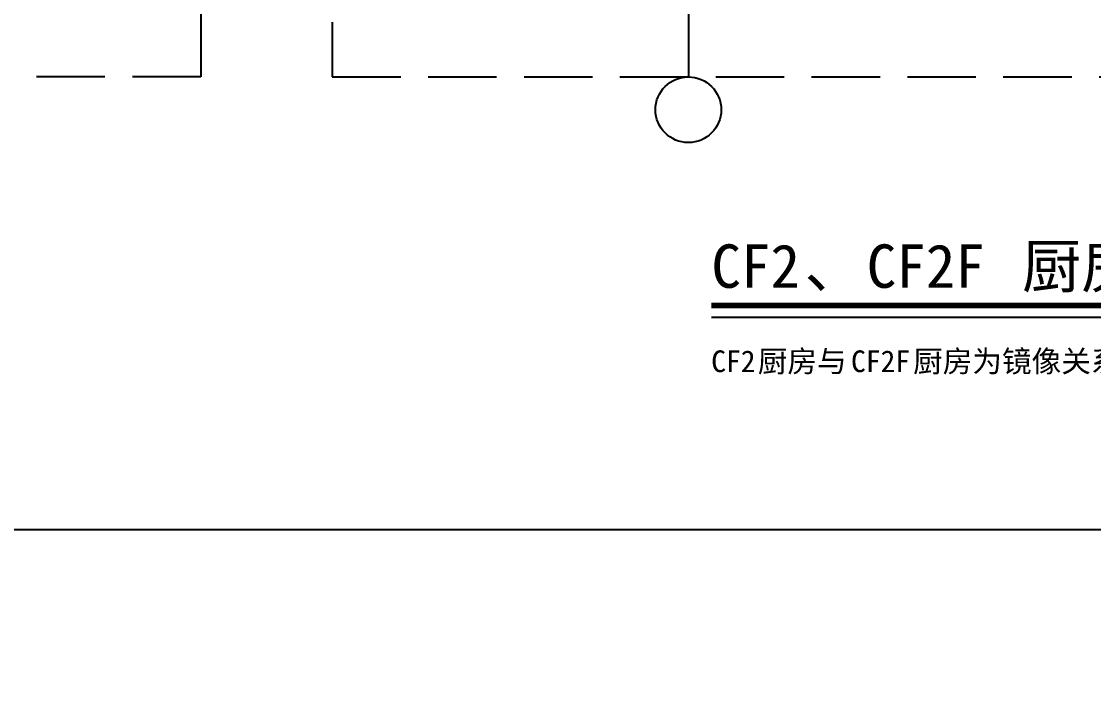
# Model space of a CAD drawing. Header units: millimetres. Extents: x -15 to 66915, y -15 to 18798.
# Drawn here: x 6035 to 9950, y 8263 to 10765 of the extents above; entities that cross this region are included whole.
import ezdxf
from ezdxf.enums import TextEntityAlignment as Align
from ezdxf.xclip import XClip

# ---------------------------------------------------------------- set-up
doc = ezdxf.new("R2010")
doc.units = ezdxf.units.MM
doc.header["$LTSCALE"] = 1000
doc.header["$XCLIPFRAME"] = 2
for name, pattern in [('105-WC$0$__DASH', [0.35, 0.25, -0.1]), ('105-WC$0$DASH', [0.35, 0.25, -0.1]), ('105-家具-标$0$DASH', [0.35, 0.25, -0.1]), ('110-WC$0$__DASH', [0.35, 0.25, -0.1]), ('110-WC$0$DASH', [0.35, 0.25, -0.1]), ('110-墙体$0$给排水_排水-污水', [0]), ('DASH', [0.35, 0.25, -0.1])]:
    doc.linetypes.add(name, pattern=pattern)
doc.layers.get('Defpoints').update_dxf_attribs({"color": 4, "linetype": 'DASH'})
for name, color, linetype in [('1#2#楼$0$A-ANNO-AXIS', 3, 'Continuous'), ('105-WC$0$A-FLOR-SPCL', 225, 'Continuous'), ('105-WC$0$BS-STAIR', 225, 'Continuous'), ('105-WC$0$FF-FIXT', 225, 'Continuous'), ('105-WC$0$FF-洁具及配件', 31, 'Continuous'), ('105-WC$0$洁具', 225, 'Continuous'), ('105-墙体$0$A-DOOR', 51, 'Continuous'), ('105-墙体$0$A-WALL-BLOK', 131, 'Continuous'), ('105-墙体$0$P-FIRE-FH', 1, 'Continuous'), ('105-家具-标$0$FF-FURN', 47, '105-家具-标$0$DASH'), ('105-家具-标$0$JJ-02-活动家具', 47, '105-家具-标$0$DASH'), ('110-WC$0$A-FLOR-SPCL', 225, 'Continuous'), ('110-WC$0$BS-STAIR', 225, 'Continuous'), ('110-WC$0$FF-FIXT', 225, 'Continuous'), ('110-WC$0$FF-洁具及配件', 31, 'Continuous'), ('110-WC$0$洁具', 225, 'Continuous'), ('110-XJ-JF-1#$0$00-看线', 251, 'Continuous'), ('110-XJ-JF-1#$0$1#2#住宅楼 平面图$0$A-00-HX-113-wall-01Y$0$HRAL', 31, 'Continuous'), ('110-XJ-JF-1#$0$1#2#住宅楼 平面图$0$bolibeiban剖', 4, 'Continuous'), ('110-墙体$0$A-COLU-CONC-HATC', 204, 'Continuous'), ('110-墙体$0$A-DOOR', 51, 'Continuous'), ('110-墙体$0$A-FLOR-UNDR', 177, 'Continuous'), ('110-墙体$0$A-FURN-MOVE', 47, 'Continuous'), ('110-墙体$0$A-WALL-BLOK', 131, 'Continuous'), ('110-墙体$0$A-WALL-CONC', 9, 'Continuous'), ('110-墙体$0$A-WALL-STUD', 133, 'Continuous'), ('110-墙体$0$P_drainage-sanitary', 93, '110-墙体$0$给排水_排水-污水'), ('A-ANNO-TEXT', 3, 'Continuous'), ('AXIS_TEXT', 7, 'Continuous'), ('DIM_SYMB', 3, 'Continuous')]:
    doc.layers.add(name, color=color, linetype=linetype)
for name, color, linetype, lineweight in [('105-WC$0$JJ-01-固定家具', 225, 'Continuous', 0), ('110-WC$0$JJ-01-固定家具', 225, 'Continuous', 0), ('110-XJ-JF-1#$0$1#2#住宅楼 平面图$0$A-00-15-1#-PM-2F$0$00-装饰-看', 46, 'Continuous', 5)]:
    doc.layers.add(name, color=color, linetype=linetype, lineweight=lineweight)
doc.styles.add('105-WC$0$_TCH_SPACE', font='')
doc.styles.add('105-墙体$0$地上图例$0$平面图框$0$Style-ENGINEERING_1', font='simhei.ttf')
doc.styles.add('110-WC$0$_TCH_SPACE', font='')
doc.styles.add('COMPLEX', font='COMPLEX')
doc.styles.get("Standard").update_dxf_attribs({"font": ''})
doc.styles.get('105-WC$0$_TCH_SPACE').set_extended_font_data('SimSun')
doc.styles.get('110-WC$0$_TCH_SPACE').set_extended_font_data('SimSun')
doc.styles.get('Standard').set_extended_font_data('SimSun')

# ---------------------------------------------------------------- blocks, each defined once
blk = doc.blocks.new('110-墙体$0$AUDIT_I_230620153711-0')
at = {"layer": '110-墙体$0$A-FLOR-UNDR'}
blk.add_lwpolyline([(0, 400), (400, 400), (400, 0), (0, 0)], close=True, dxfattribs=at)
blk.add_lwpolyline([(0, 0), (103.1, 298.2), (400, 400)], dxfattribs=at)
at = {"layer": '110-墙体$0$A-FURN-MOVE'}
blk.add_lwpolyline([(175, 350, 0, 30, 0), (175, 370.8, 30, 30, 0)], format="xyseb", dxfattribs=at)
for points in [[(0, 350), (350, 350), (350, 0), (0, 0)], [(10, 340), (340, 340), (340, 10), (10, 10)]]:
    blk.add_lwpolyline(points, close=True, dxfattribs=at)
blk.add_lwpolyline([(0, 0), (127.1, 246.7), (340, 340)], dxfattribs=at)
blk = doc.blocks.new('110-墙体$0$$DorLib2D$00000009')
for p, q in [((0.4129, 0.9053), (0.4129, 0.0807)), ((0.4541, 0.9053), (0.4129, 0.9053)), ((0.4541, 0.0807), (0.4541, 0.9053)), ((0.4129, 0.7822), (0.378, 0.7822)), ((0.489, 0.7822), (0.4541, 0.7822)), ((0.4129, 0.6235), (0.378, 0.6235)), ((0.489, 0.6235), (0.4541, 0.6235)), ((-0.4941, 0.0807), (-0.4529, 0.0807)), ((-0.4941, -0.0018), (-0.4941, 0.0807)), ((-0.4529, 0.0807), (-0.4529, 0.0395)), ((0.4129, 0.0807), (0.4541, 0.0807)), ((0.4953, 0.0807), (0.4541, 0.0807)), ((0.4541, 0.0807), (0.4541, 0.0395)), ((0.4953, -0.0018), (0.4953, 0.0807)), ((-0.4529, 0.0395), (-0.4117, 0.0395)), ((-0.4117, 0.0395), (-0.4117, -0.0018)), ((0.4541, 0.0395), (0.4129, 0.0395)), ((0.4129, 0.0395), (0.4129, -0.0018)), ((-0.4941, -0.0018), (-0.4941, -0.0018)), ((-0.4117, -0.0018), (-0.4941, -0.0018)), ((0.4129, -0.0018), (0.4953, -0.0018)), ((0.4953, -0.0018), (0.4953, -0.0018))]:
    blk.add_line(p, q)
at = {"lineweight": 13}
for p, q in [((0.378, 0.7822), (0.378, 0.6235)), ((0.489, 0.7822), (0.489, 0.6235))]:
    blk.add_line(p, q, dxfattribs=at)
blk.add_arc((0.3716, 0.0817), 0.8246, 87.134, 180.0717, dxfattribs=at)
blk = doc.blocks.new('110-墙体')
at = {"layer": '110-墙体$0$A-COLU-CONC-HATC'}
for points in [[(-100, 6600), (-100, 6100), (100, 6100), (100, 6600)], [(100, 6100), (-100, 6100), (-100, 5600), (100, 5600)], [(100, 4900), (-100, 4900), (-100, 4200), (100, 4200)]]:
    blk.add_hatch(color=256, dxfattribs=at).paths.add_polyline_path(points)
at = {"layer": '110-墙体$0$A-DOOR'}
for p, q in [((2100, 6700), (2100, 7600)), ((1750, 4400), (2650, 4400))]:
    blk.add_line(p, q, dxfattribs=at)
at = {"layer": '110-墙体$0$A-WALL-BLOK'}
for p, q in [((2200, 6700), (2100, 6700)), ((2100, 6700), (2100, 6100)), ((2200, 6100), (2200, 6700)), ((100, 6100), (700, 6100)), ((700, 6100), (990, 6100)), ((990, 6100), (2100, 6100)), ((2200, 6100), (2850, 6100)), ((100, 6000), (700, 6000)), ((700, 6000), (990, 6000)), ((990, 6000), (2100, 6000)), ((2100, 6000), (2750, 6000)), ((2750, 4400), (2750, 6000)), ((1750, 4400), (100, 4400)), ((100, 4400), (100, 4300)), ((1750, 4300), (1750, 4400)), ((2750, 4400), (2650, 4400)), ((2650, 4400), (2650, 4300)), ((100, 4300), (1750, 4300)), ((2650, 4300), (2850, 4300))]:
    blk.add_line(p, q, dxfattribs=at)
at = {"layer": '110-墙体$0$A-WALL-CONC'}
for p, q in [((-100, 6600), (-100, 6100)), ((100, 6600), (-100, 6600)), ((100, 6600), (100, 6100)), ((-100, 6100), (-100, 5600)), ((100, 6100), (100, 5600)), ((100, 5600), (-100, 5600)), ((-100, 4900), (100, 4900)), ((-100, 4900), (-100, 4200)), ((100, 4900), (100, 4200))]:
    blk.add_line(p, q, dxfattribs=at)
at = {"layer": '110-墙体$0$A-WALL-STUD'}
for p, q in [((750, 6500), (100, 6500)), ((100, 6450), (100, 6500)), ((750, 6100), (750, 6500)), ((990, 6100), (990, 6500)), ((990, 6500), (1040, 6500)), ((1040, 6100), (1040, 6500)), ((700, 6450), (100, 6450)), ((700, 6100), (700, 6450))]:
    blk.add_line(p, q, dxfattribs=at)
at = {"layer": '110-墙体$0$P_drainage-sanitary'}
blk.add_circle((575, 6250), 55, dxfattribs=at)
at = {"layer": '110-墙体$0$A-DOOR', "xscale": 900, "yscale": 900, "zscale": 100}
blk.add_blockref('110-墙体$0$$DorLib2D$00000009', (2200, 4350), dxfattribs=at)
at = {"layer": '110-墙体$0$A-FURN-MOVE'}
blk.add_blockref('110-墙体$0$AUDIT_I_230620153711-0', (100, 6100), dxfattribs=at)
blk = doc.blocks.new('*U141')
for p, q in [((-595, 570), (-595, 0)), ((595, 570), (-595, 570)), ((595, 0), (595, 570)), ((-16, 244), (16, 244)), ((-16, 50), (-16, 244)), ((16, 244), (16, 50)), ((16, 50), (-16, 50))]:
    blk.add_line(p, q)
at = {"color": 250}
for p, q in [((-575, 550), (-575, 0)), ((575, 550), (-575, 550)), ((575, 0), (575, 550))]:
    blk.add_line(p, q, dxfattribs=at)
at = {"color": 0, "linetype": 'ByBlock'}
for p, q in [((-595, 170), (595, 170)), ((595, 0), (-595, 0))]:
    blk.add_line(p, q, dxfattribs=at)
at = {"color": 8}
for p, q in [((-585, 10), (585, 160)), ((-585, 160), (585, 10))]:
    blk.add_line(p, q, dxfattribs=at)
for points in [[(16, 107.6), (250, 107.6), (250, 497.6), (-250, 497.6), (-250, 107.6), (-16, 107.6)], [(16, 127.6), (230, 127.6), (230, 477.6), (-230, 477.6), (-230, 127.6), (-16, 127.6)]]:
    blk.add_lwpolyline(points)
blk.add_lwpolyline([(-585, 160), (585, 160), (585, 10), (-585, 10)], close=True, dxfattribs=at)
at = {"extrusion": (0, 0, -1)}
for centre, major_axis, start_param, end_param in [((0, 296.2), (-23.8, 0), 1.570796326795389, 7.853981633974973), ((67.1, 54.3), (-19, 0), 1.570796326798259, 7.853981633977845)]:
    blk.add_ellipse(centre, major_axis=major_axis, ratio=0.89986, start_param=start_param, end_param=end_param, dxfattribs=at)
blk.add_ellipse((-67.1, 53.6), major_axis=(19, 0), ratio=0.89986, dxfattribs=at)
blk = doc.blocks.new('110-WC$0$fffterthfhfghfghrtth')
at = {"color": 0, "ltscale": 300}
blk.add_line((-182.2, 0), (56.6, 0), dxfattribs=at)
at = {"color": 0, "linetype": '110-WC$0$DASH', "ltscale": 300}
for points in [[(-300, 150), (-600, 150), (-600, -150), (-300, -150)], [(-305, 145), (-595, 145), (-595, -145), (-305, -145)], [(-30, 60), (-30, -60), (0, -60), (0, 60)], [(-30, 23), (-30, -23), (-150, -23), (-150, 23)], [(-150, -20), (-150, 20), (-30, 20), (-30, -20)]]:
    blk.add_lwpolyline(points, close=True, dxfattribs=at)
for points in [[(-450, 80), (-450, -80)], [(-370, 0), (-530, 0)]]:
    blk.add_lwpolyline(points, dxfattribs=at)
blk.add_circle((-450, 0), 20, dxfattribs=at)
blk = doc.blocks.new('110-WC$0$A$C446C3F73')
at = {"layer": '110-WC$0$A-FLOR-SPCL'}
blk.add_lwpolyline([(-50, -50), (50, -50), (50, 50), (-50, 50)], close=True, dxfattribs=at)
for centre, radius in [((-39.1, 39.1), 4), ((0, 0), 40), ((39.1, 39.1), 4), ((-39.1, -39.1), 4), ((39.1, -39.1), 4)]:
    blk.add_circle(centre, radius, dxfattribs=at)
blk = doc.blocks.new('110-WC$0$dfghrtjrtuj6')
at = {"layer": '110-WC$0$A-FLOR-SPCL'}
for points in [[(-217, 0, 0.071142), (-213, -58.1, 0.019152), (-192.8, -212.4, 0.090609), (-149, -404.1, 0.163158), (-38.2, -508, 0.273043), (72.6, -489.5, 0.094885), (149, -404.1, 0.090609), (192.8, -212.4, 0.019152), (213, -58.1, 0.071142), (217, 0)], [(-165, -12.4, 0.180688), (-197.1, -185.5, -4.705295)], [(-106.5, -6.4, 0.237416), (-193.6, -207.9, -3.87225)], [(-61.3, -50.9), (-61.5, -31.5, 1.018669), (-84.1, -31.5), (-85.1, -51.1)], [(61.3, -50.9), (61.5, -31.5, -1.018669), (84.1, -31.5), (85.1, -51.1)], [(106.5, -6.4, -0.237416), (193.6, -207.9, 3.87225)], [(165, -12.4, -0.180688), (197.1, -185.5, 4.705295)], [(-119.9, -51.4, 0.129606), (-179.5, -259.3, 0.211204), (-80.1, -482.5, 2.252949)], [(105.7, -51.3, -0.095348), (165.9, -224.7, -0.180567), (119.8, -417.3, -0.059956), (65.2, -480.7, -0.149733), (0, -503.9, -0.149733), (-65.2, -480.7, -0.059956), (-119.9, -417.3, -0.180567), (-165.9, -224.7, -0.095348), (-105.7, -51.3, 0.095348)], [(119.9, -51.4, -0.129606), (179.5, -259.3, -0.211204), (80.1, -482.5, -2.252949)]]:
    blk.add_lwpolyline(points, format="xyb", dxfattribs=at)
blk.add_lwpolyline([(-119.9, -51.4), (119.9, -51.4)], dxfattribs=at)
blk = doc.blocks.new('110-WC$0$A$C569A68CE')
at = {"layer": '110-WC$0$A-FLOR-SPCL'}
for p, q in [((-17.2, -195.2), (-16.1, -195.2)), ((14, -195.2), (15.1, -195.2))]:
    blk.add_line(p, q, dxfattribs=at)
for points in [[(20.6, 14.3), (16.6, 19.5), (11.4, 23.5), (5.4, 25.9), (-1, 26.8), (-7.5, 25.9), (-13.5, 23.5), (-18.7, 19.5), (-22.7, 14.3), (-25.1, 8.3), (-26, 1.8), (-25.1, -4.6), (-22.7, -10.6), (-18.7, -15.8), (-13.5, -19.8), (-7.6, -22.2), (-6.7, -22.7), (-6, -23.2), (-5.4, -24), (-5, -24.8), (-5, -25.7), (-5, -76.2), (-4.9, -77.3), (-4.6, -78.2), (-3.9, -79), (-3, -79.7), (-2.1, -80), (-1, -80.2), (0, -80), (0.9, -79.7), (1.8, -79), (2.5, -78.2), (2.9, -77.3), (3, -76.2), (3, -25.7), (3, -24.8), (3.3, -24), (3.9, -23.2), (4.6, -22.7), (5.5, -22.2), (11.4, -19.8), (16.6, -15.8), (20.6, -10.6), (23.1, -4.6), (24, 1.8), (23.1, 8.3)], [(20.2, 14), (16.3, 19.1), (11.2, 23), (5.3, 25.4), (-1, 26.3), (-7.3, 25.4), (-13.2, 23), (-18.3, 19.1), (-22.2, 14), (-24.6, 8.1), (-25.5, 1.8), (-24.6, -4.5), (-22.2, -10.4), (-18.3, -15.5), (-13.2, -19.4), (-7.3, -21.8), (-6.4, -22.3), (-5.6, -22.9), (-4.9, -23.8), (-4.5, -24.7), (-4.5, -25.7), (-4.5, -76.2), (-4.4, -77.2), (-4.1, -78), (-3.5, -78.7), (-2.7, -79.3), (-1.9, -79.6), (-1, -79.7), (-0.1, -79.6), (0.7, -79.3), (1.5, -78.7), (2.1, -78), (2.4, -77.2), (2.5, -76.2), (2.5, -25.7), (2.5, -24.7), (2.9, -23.8), (3.6, -22.9), (4.4, -22.3), (5.3, -21.8), (11.2, -19.4), (16.3, -15.5), (20.2, -10.4), (22.6, -4.5), (23.5, 1.8), (22.6, 8.1)], [(16, -16.3), (15, -17.1), (15, -190.2), (14.4, -194.3), (12.8, -198.2), (10.3, -201.5), (7, -204), (3.1, -205.6), (-1, -206.2), (-5.2, -205.6), (-9, -204), (-12.3, -201.5), (-14.9, -198.2), (-16.5, -194.3), (-17, -190.2), (-17, -17.1), (-18, -16.3), (-18, -190.2), (-17.5, -194.6), (-15.8, -198.7), (-13.1, -202.2), (-9.5, -204.9), (-5.4, -206.6), (-1, -207.2), (3.4, -206.6), (7.5, -204.9), (11, -202.2), (13.7, -198.7), (15.4, -194.6), (16, -190.2)], [(15, -17.1), (11.4, -19.8), (5.5, -22.2), (4.6, -22.7), (3.9, -23.2), (3.3, -24), (3, -24.8), (3, -25.7), (3, -76.2), (2.8, -77.9), (1.8, -79), (0.5, -80), (-1.6, -80.2), (-3, -79.7), (-3.9, -79), (-4.9, -77.9), (-5, -76.2), (-5, -25.7), (-5, -24.8), (-5.4, -24), (-6, -23.2), (-6.7, -22.7), (-7.6, -22.2), (-13.5, -19.8), (-17, -17.1), (-17, -190.2), (-16.5, -194.3), (-14.9, -198.2), (-12.3, -201.5), (-9, -204), (-5.2, -205.6), (-1, -206.2), (3.1, -205.6), (7, -204), (10.3, -201.5), (12.8, -198.2), (14.4, -194.3), (15, -190.2)]]:
    blk.add_lwpolyline(points, close=True, dxfattribs=at)
blk.add_lwpolyline([(-13.5, -71.5), (-13.5, -71.3), (-13.5, -71.2), (-13.4, -71), (-13.4, -70.8), (-13.3, -70.6), (-13.2, -70.5), (-13.1, -70.3), (-12.9, -70.1), (-12.8, -70), (-12.6, -69.8), (-12.2, -69.5), (-11.7, -69.2), (-11.1, -68.9), (-10.5, -68.6), (-9.9, -68.3), (-9.2, -68.1), (-7.6, -67.7), (-5.8, -67.4), (-4, -67.2), (-2, -67), (-0.1, -67), (1.9, -67.2), (3.7, -67.4), (5.5, -67.7), (7.1, -68.1), (7.8, -68.3), (8.5, -68.6), (9.1, -68.9), (9.6, -69.2), (10.1, -69.5), (10.5, -69.8), (10.7, -70), (10.9, -70.1), (11, -70.3), (11.1, -70.5), (11.2, -70.6), (11.3, -70.8), (11.4, -71), (11.4, -71.2), (11.5, -71.3), (11.5, -71.5), (11.5, -71.7), (11.4, -71.9), (11.4, -72.1), (11.3, -72.2), (11.2, -72.4), (11.1, -72.6), (11, -72.7), (10.9, -72.9), (10.7, -73.1), (10.5, -73.2), (10.1, -73.6), (9.6, -73.9), (9.1, -74.2), (8.5, -74.4), (7.8, -74.7), (7.1, -74.9), (5.5, -75.4), (3.7, -75.7), (1.9, -75.9), (-0.1, -76), (-2, -76), (-4, -75.9), (-5.8, -75.7), (-7.6, -75.4), (-9.2, -74.9), (-9.9, -74.7), (-10.5, -74.4), (-11.1, -74.2), (-11.7, -73.9), (-12.2, -73.6), (-12.6, -73.2), (-12.8, -73.1), (-12.9, -72.9), (-13.1, -72.7), (-13.2, -72.6), (-13.3, -72.4), (-13.4, -72.2), (-13.4, -72.1), (-13.5, -71.9), (-13.5, -71.7), (-13.5, -71.5)], dxfattribs=at)
blk = doc.blocks.new('110-WC$0$A$C05716B03')
at = {"layer": '110-WC$0$A-FLOR-SPCL'}
for points in [[(-100, 400), (500, 400), (500, 0), (-100, 0)], [(475, 25), (-75, 25), (-75, 375), (475, 375)]]:
    blk.add_lwpolyline(points, close=True, dxfattribs=at)
for radius in [36, 23]:
    blk.add_circle((200, 192.2), radius, dxfattribs=at)
blk = doc.blocks.new('110-WC$0$A$C4A066A6E')
at = {"layer": '110-WC$0$FF-FIXT', "color": 8}
blk.add_blockref('110-WC$0$A$C569A68CE', (0, 456.5), dxfattribs=at)
at = {"layer": '110-WC$0$FF-洁具及配件', "color": 8, "ltscale": 0.01, "xscale": -1}
blk.add_blockref('110-WC$0$A$C05716B03', (200, 0), dxfattribs=at)
blk = doc.blocks.new('110-WC')
at = {"layer": '110-WC$0$A-FLOR-SPCL'}
for p, q in [((970, -1370), (1970, -1370)), ((1770, -1930), (970, -1930))]:
    blk.add_line(p, q, dxfattribs=at)
for points in [[(1970, -100), (1970, -30), (30, -30), (30, -1170), (970, -1170), (970, -1570), (1970, -1570), (1970, -1000), (2000, -1000)], [(2130, -1000), (2100, -1000)], [(2550, -3300), (2550, -3270), (2620, -3270), (2620, -1730), (30, -1730), (30, -3270), (1650, -3270), (1650, -3300)], [(1770, -1730), (2620, -1730), (2620, -2330), (1770, -2330), (1770, -1930)]]:
    blk.add_lwpolyline(points, dxfattribs=at)
for points in [[(934.7, -492.8), (944.7, -492.8), (944.7, -1087.8), (934.7, -1087.8)], [(949, -575), (959, -575), (959, -1170), (949, -1170)], [(1249.8, -1413.6), (1690.2, -1413.6), (1690.2, -1525.9), (1249.8, -1525.9)], [(934.7, -1729.9), (944.7, -1729.9), (944.7, -2324.9), (934.7, -2324.9)], [(970, -1890), (2620, -1890), (2620, -1730), (970, -1730)], [(990, -1870), (2600, -1870), (2600, -1750), (990, -1750)], [(949, -1812.1), (959, -1812.1), (959, -2407.1), (949, -2407.1)]]:
    blk.add_lwpolyline(points, close=True, dxfattribs=at)
at = {"layer": '110-WC$0$A-FLOR-SPCL', "linetype": '110-WC$0$__DASH', "ltscale": 0.5}
blk.add_lwpolyline([(1592.7, -1886.4), (1152.3, -1886.4), (1152.3, -1774.1), (1592.7, -1774.1)], close=True, dxfattribs=at)
at = {"layer": '110-WC$0$BS-STAIR', "color": 8}
for p, q in [((650, -1600), (890, -1170)), ((890, -1600), (650, -1170))]:
    blk.add_line(p, q, dxfattribs=at)
at = {"layer": '110-WC$0$BS-STAIR'}
for points in [[(910, -1170), (910, -30)], [(970, -1170), (970, -30)], [(910, -3270), (910, -1729.9)], [(970, -3270), (970, -1729.9)]]:
    blk.add_lwpolyline(points, dxfattribs=at)
at = {"layer": '110-WC$0$BS-STAIR', "color": 8}
for points in [[(890, -1170), (650, -1170), (650, -1600), (890, -1600)], [(875, -1185), (665, -1185), (665, -1585), (875, -1585)]]:
    blk.add_lwpolyline(points, close=True, dxfattribs=at)
at = {"layer": 'Defpoints'}
for points in [[(0, -1600), (2000, -1600), (2000, 0), (0, 0)], [(0, -1200), (650, -1200), (650, -1600), (0, -1600)], [(0, -1700), (2650, -1700), (2650, -3300), (0, -3300)]]:
    blk.add_lwpolyline(points, close=True, dxfattribs=at)
at = {"layer": '110-WC$0$A-FLOR-SPCL', "xscale": -1}
for name, p, rotation in [('110-WC$0$dfghrtjrtuj6', (1472.5, -1370), 180), ('110-WC$0$A$C446C3F73', (480, -1120), 270), ('110-WC$0$A$C446C3F73', (1020, -1320), 270), ('110-WC$0$A$C446C3F73', (1020, -1980), 270)]:
    blk.add_blockref(name, p, dxfattribs=dict(at, rotation=rotation))
at = {"layer": '110-WC$0$A-FLOR-SPCL', "rotation": 270}
blk.add_blockref('110-WC$0$A$C446C3F73', (480, -1780), dxfattribs=at)
at = {"layer": '110-WC$0$A-FLOR-SPCL'}
blk.add_blockref('110-WC$0$A$C4A066A6E', (2199.2, -2212.4), dxfattribs=at)
at = {"layer": '110-WC$0$FF-洁具及配件', "xscale": -1}
blk.add_blockref('110-WC$0$dfghrtjrtuj6', (1370, -1930), dxfattribs=at)
at = {"layer": '110-WC$0$JJ-01-固定家具', "extrusion": (0, 0, -1), "zscale": -1}
blk.add_blockref('*U141', (-2725, -1570), dxfattribs=at)
at = {"layer": '110-WC$0$洁具', "extrusion": (0, 0, -1), "zscale": -1, "rotation": 270.0003015910824}
blk.add_blockref('110-WC$0$fffterthfhfghfghrtth', (-480, -1170), dxfattribs=at)
at = {"layer": '110-WC$0$洁具', "extrusion": (0, 0, -1), "xscale": -1, "zscale": -1, "rotation": 269.9996984089176}
blk.add_blockref('110-WC$0$fffterthfhfghfghrtth', (-480, -1730), dxfattribs=at)
at = {"layer": 'Defpoints', "style": '110-WC$0$_TCH_SPACE'}
for s, height, p in [('4.24m', 79.3, (1534.6, -2649.3)), ('2', 39.7, (1818.1, -2596.8))]:
    blk.add_text(s, height=height, dxfattribs=at).set_placement(p)
blk = doc.blocks.new('110-XJ-JF-1#')
at = {"layer": '110-XJ-JF-1#$0$00-看线'}
blk.add_lwpolyline([(350, 3499.7), (350, 7300)], dxfattribs=at)
at = {"layer": '110-XJ-JF-1#$0$1#2#住宅楼 平面图$0$A-00-15-1#-PM-2F$0$00-装饰-看', "linetype": 'ByBlock'}
blk.add_lwpolyline([(450, 3499.7), (450, 11149.7, 0.414214), (150, 11449.7), (-3600, 11449.7, 0.414214), (-3900, 11149.7), (-3900, 10449.7), (-6250, 10449.7)], format="xyb", dxfattribs=at)
at = {"layer": '110-XJ-JF-1#$0$1#2#住宅楼 平面图$0$A-00-HX-113-wall-01Y$0$HRAL'}
for points in [[(220, 6570), (350, 6570), (350, 6600), (220, 6600)], [(220, 5600), (350, 5600), (350, 5630), (220, 5630)], [(220, 4870), (350, 4870), (350, 4900), (220, 4900)], [(220, 4199.7), (350, 4199.7), (350, 4229.7), (220, 4229.7)]]:
    blk.add_lwpolyline(points, dxfattribs=at)
at = {"layer": '110-XJ-JF-1#$0$1#2#住宅楼 平面图$0$bolibeiban剖'}
for points in [[(220, 5630), (300, 5630), (300, 6570), (220, 6570)], [(220, 4229.7), (300, 4229.7), (300, 4870), (220, 4870)]]:
    blk.add_lwpolyline(points, dxfattribs=at)
blk = doc.blocks.new('1#2#楼$0$bgtb')
ref = blk.add_blockref('110-XJ-JF-1#', (6450, -10000))
XClip(ref).set_block_clipping_path([(-10449.9188188714, -2099.9999999995), (900.0811811285, -2099.9999999995), (899.9999999997, 11600.0002523363), (-7750.0000000003, 11600.0002523363), (-7750.0000000003, 4300), (-10450.0000000002, 4300)])
ref = blk.add_blockref('110-墙体', (6450, -10000), dxfattribs=dict(xscale=-1))
XClip(ref).set_block_clipping_path([(10449.9188188711, -2099.9999999995), (-900.0811811288, -2099.9999999995), (-900, 11600.0002523363), (7750, 11600.0002523363), (7750, 4300), (10449.9999999999, 4300)])
ref = blk.add_blockref('110-WC', (6350, -2300), dxfattribs=dict(xscale=-1))
XClip(ref).set_block_clipping_path([(10349.9188188711, -9799.9999239819), (-1000.0811811288, -9799.9999239819), (-1000, 3900.000328354), (7650, 3900.000328354), (7650, -3399.9999239824), (10349.9999999999, -3399.9999239823)])
blk = doc.blocks.new('*U241')
at = {"color": 250, "linetype": '105-家具-标$0$DASH', "ltscale": 0.2}
for p, q in [((20, -580), (780, -20)), ((20, -20), (780, -580)), ((820, -580), (1580, -20)), ((820, -20), (1580, -580))]:
    blk.add_line(p, q, dxfattribs=at)
for points in [[(0, 0), (800, 0), (800, -600), (0, -600)], [(800, 0), (1600, 0), (1600, -600), (800, -600)]]:
    blk.add_lwpolyline(points, close=True)
for points in [[(20, -20), (780, -20), (780, -580), (20, -580)], [(820, -20), (1580, -20), (1580, -580), (820, -580)]]:
    blk.add_lwpolyline(points, close=True, dxfattribs=at)
blk = doc.blocks.new('105-家具-标', base_point=(48050, 37750.5))
at = {"color": 251}
blk.add_lwpolyline([(43128.8, 43949.9), (43128.8, 43674.8)], dxfattribs=at)
blk.add_arc((42898.8, 42766.2), 937.3, 74.5301, 105.4699, dxfattribs=at)
at = {"layer": '105-家具-标$0$FF-FURN', "linetype": '105-家具-标$0$DASH', "ltscale": 300}
blk.add_lwpolyline([(43298.8, 43949.9), (41798.8, 43949.9), (41798.8, 44749.9), (43298.8, 44749.9)], close=True, dxfattribs=at)
blk.add_lwpolyline([(43148.8, 43949.9), (43148.8, 43619.9, -0.414214), (43128.8, 43599.9), (42668.8, 43599.9, -0.414214), (42648.8, 43619.9), (42648.8, 43949.9)], format="xyb", dxfattribs=at)
at = {"layer": 'Defpoints'}
blk.add_lwpolyline([(41800.1, 41550.5), (44600.1, 41550.5), (44598.3, 45550.5), (41798.3, 45550.5)], close=True, dxfattribs=at)
at = {"layer": '105-家具-标$0$JJ-02-活动家具', "ltscale": 300, "xscale": -1, "rotation": 270.0005893236095}
blk.add_blockref('*U241', (45300.1, 42050.5), dxfattribs=at)
blk = doc.blocks.new('105-墙体$0$弱电箱400x450x150')
at = {"layer": '105-墙体$0$P-FIRE-FH', "linetype": 'Continuous', "lineweight": 13}
h = blk.add_hatch(color=250, dxfattribs=at)
h.dxf.hatch_style = 1
h.paths.add_polyline_path([(0, 0), (0, 150), (400, 150), (400, 0)])
at = {"layer": '105-墙体$0$P-FIRE-FH', "linetype": 'Continuous', "lineweight": 13, "const_width": 10}
blk.add_lwpolyline([(0, 0), (0, 150), (400, 150), (400, 0)], close=True, dxfattribs=at)
at = {"layer": '105-墙体$0$P-FIRE-FH', "linetype": 'Continuous', "lineweight": 13, "style": '105-墙体$0$地上图例$0$平面图框$0$Style-ENGINEERING_1'}
blk.add_text('DD', height=100, dxfattribs=at).set_placement((210.7, 72.6), align=Align.MIDDLE_CENTER)
blk = doc.blocks.new('105-墙体$0$强电箱400x350x160')
at = {"layer": '105-墙体$0$P-FIRE-FH', "linetype": 'Continuous', "lineweight": 13}
h = blk.add_hatch(dxfattribs=at)
h.set_pattern_fill('ANSI31', color=256, scale=10)
h.set_pattern_definition([(45, (3250, -4340), (-11.22532, 11.22532), [])])
h.paths.add_polyline_path([(400, 160), (400, 0), (0, 0), (0, 160)])
at = {"layer": '105-墙体$0$P-FIRE-FH', "linetype": 'Continuous', "lineweight": 13, "const_width": 10}
blk.add_lwpolyline([(400, 160), (400, 0), (0, 0), (0, 160)], close=True, dxfattribs=at)
blk = doc.blocks.new('105-墙体$0$$DorLib2D$00000009')
for p, q in [((0.4129, 0.9053), (0.4129, 0.0807)), ((0.4541, 0.9053), (0.4129, 0.9053)), ((0.4541, 0.0807), (0.4541, 0.9053)), ((0.4129, 0.7822), (0.378, 0.7822)), ((0.489, 0.7822), (0.4541, 0.7822)), ((0.4129, 0.6235), (0.378, 0.6235)), ((0.489, 0.6235), (0.4541, 0.6235)), ((-0.4941, 0.0807), (-0.4529, 0.0807)), ((-0.4941, -0.0018), (-0.4941, 0.0807)), ((-0.4529, 0.0807), (-0.4529, 0.0395)), ((0.4129, 0.0807), (0.4541, 0.0807)), ((0.4953, 0.0807), (0.4541, 0.0807)), ((0.4541, 0.0807), (0.4541, 0.0395)), ((0.4953, -0.0018), (0.4953, 0.0807)), ((-0.4529, 0.0395), (-0.4117, 0.0395)), ((-0.4117, 0.0395), (-0.4117, -0.0018)), ((0.4541, 0.0395), (0.4129, 0.0395)), ((0.4129, 0.0395), (0.4129, -0.0018)), ((-0.4941, -0.0018), (-0.4941, -0.0018)), ((-0.4117, -0.0018), (-0.4941, -0.0018)), ((0.4129, -0.0018), (0.4953, -0.0018)), ((0.4953, -0.0018), (0.4953, -0.0018))]:
    blk.add_line(p, q)
at = {"lineweight": 13}
for p, q in [((0.378, 0.7822), (0.378, 0.6235)), ((0.489, 0.7822), (0.489, 0.6235))]:
    blk.add_line(p, q, dxfattribs=at)
blk.add_arc((0.3716, 0.0817), 0.8246, 87.134, 180.0717, dxfattribs=at)
blk = doc.blocks.new('105-墙体')
at = {"layer": '105-墙体$0$A-WALL-BLOK'}
for p, q in [((-2550, 6950), (-2550, 6100)), ((-2450, 6100), (-2450, 6950)), ((-3550, 6000), (-3550, 6700)), ((-3550, 6700), (-3450, 6700)), ((-3450, 6100), (-3450, 6700)), ((-2750, 6100), (-3450, 6100)), ((-2550, 6100), (-2750, 6100)), ((-1250, 6100), (-2450, 6100)), ((-2850, 6000), (-3550, 6000)), ((-2850, 4500), (-2850, 6000)), ((-2750, 4400), (-2750, 6000)), ((-2450, 6000), (-2750, 6000)), ((-1250, 6000), (-2450, 6000)), ((-3550, 4500), (-3550, 4250)), ((-2850, 4500), (-3550, 4500))]:
    blk.add_line(p, q, dxfattribs=at)
for name, p in [('105-墙体$0$弱电箱400x450x150', (-3350, 4350)), ('105-墙体$0$强电箱400x350x160', (-3250, 4340))]:
    blk.add_blockref(name, p)
at = {"layer": '105-墙体$0$A-DOOR', "xscale": 900, "yscale": -900, "zscale": 100, "rotation": 180}
blk.add_blockref('105-墙体$0$$DorLib2D$00000009', (-2200, 4350), dxfattribs=at)
blk = doc.blocks.new('*U158')
for p, q in [((-420, 570), (-420, 0)), ((420, 570), (-420, 570)), ((420, 0), (420, 570)), ((-16, 244), (16, 244)), ((-16, 50), (-16, 244)), ((16, 244), (16, 50)), ((16, 50), (-16, 50))]:
    blk.add_line(p, q)
at = {"color": 250}
for p, q in [((-400, 550), (-400, 0)), ((400, 550), (-400, 550)), ((400, 0), (400, 550))]:
    blk.add_line(p, q, dxfattribs=at)
at = {"color": 0, "linetype": 'ByBlock'}
for p, q in [((-420, 170), (420, 170)), ((420, 0), (-420, 0))]:
    blk.add_line(p, q, dxfattribs=at)
at = {"color": 8}
for p, q in [((-410, 10), (410, 160)), ((-410, 160), (410, 10))]:
    blk.add_line(p, q, dxfattribs=at)
for points in [[(16, 107.6), (250, 107.6), (250, 497.6), (-250, 497.6), (-250, 107.6), (-16, 107.6)], [(16, 127.6), (230, 127.6), (230, 477.6), (-230, 477.6), (-230, 127.6), (-16, 127.6)]]:
    blk.add_lwpolyline(points)
blk.add_lwpolyline([(-410, 160), (410, 160), (410, 10), (-410, 10)], close=True, dxfattribs=at)
at = {"extrusion": (0, 0, -1)}
for centre, major_axis, start_param, end_param in [((0, 296.2), (-23.8, 0), 1.570796326795389, 7.853981633974973), ((67.1, 54.3), (-19, 0), 1.570796326798259, 7.853981633977845)]:
    blk.add_ellipse(centre, major_axis=major_axis, ratio=0.89986, start_param=start_param, end_param=end_param, dxfattribs=at)
blk.add_ellipse((-67.1, 53.6), major_axis=(19, 0), ratio=0.89986, dxfattribs=at)
blk = doc.blocks.new('105-WC$0$REWREWR')
at = {"layer": '105-WC$0$A-FLOR-SPCL', "linetype": '105-WC$0$__DASH', "ltscale": 0.5}
for p, q in [((15260162.3, -510296.4), (15260785.1, -510296.4)), ((15260112.3, -511062.7), (15260112.3, -510346.4)), ((15260190.1, -510351.3), (15260757.4, -510351.3)), ((15260835.1, -510346.4), (15260835.1, -511062.7)), ((15260150.1, -510918.5), (15260150.1, -510391.3)), ((15260797.4, -510918.5), (15260797.4, -510391.3)), ((15260835.1, -510918.1), (15260112.3, -510918.1)), ((15260242.6, -510974.7), (15260242.6, -510964.2)), ((15260323.9, -510949.8), (15260259.2, -510949.8)), ((15260259.2, -510949.8), (15260259.2, -510966.4)), ((15260259.2, -510966.4), (15260323.9, -510966.4)), ((15260323.9, -510966.4), (15260323.9, -510949.8)), ((15260334.3, -510975.9), (15260334.2, -510964.2)), ((15260112.3, -511026.9), (15260709.4, -511026.9)), ((15260709.4, -510997.1), (15260709.4, -511027.7)), ((15260792.6, -510997.1), (15260709.4, -510997.1)), ((15260792.6, -511027.7), (15260792.6, -510997.1)), ((15260792.6, -511026.9), (15260835.1, -511026.9)), ((15260112.3, -511062.7), (15260835.1, -511062.7))]:
    blk.add_line(p, q, dxfattribs=at)
blk.add_lwpolyline([(15260374, -510968.3, 0.185158), (15260369.1, -510955.6, 0.102042), (15260349.7, -510941.2, 0.060862), (15260324.6, -510933.2, 0.047173), (15260290.9, -510930, 0.047173), (15260257.1, -510933.2, 0.060862), (15260232.1, -510941.2, 0.102042), (15260212.6, -510955.6, 0.185158), (15260207.7, -510968.3, 0.185158), (15260212.6, -510981, 0.102042), (15260232.1, -510995.4, 0.060862), (15260257.1, -511003.4, 0.047173), (15260290.9, -511006.6, 0.047173), (15260324.6, -511003.4, 0.060862), (15260349.7, -510995.4, 0.102042), (15260369.1, -510981, 0.185158)], format="xyb", close=True, dxfattribs=at)
for points in [[(15260259.2, -510955.1, 0.008736), (15260256, -510955.8, 0.076276), (15260244.5, -510960.8, 0.259034), (15260242.6, -510964.2, 0.259034)], [(15260242.6, -510964.2, 0.259034), (15260244.5, -510967.6, 0.076276), (15260256, -510972.5, 0.036515), (15260269.5, -510975, 0.026615), (15260288.4, -510976, 0.026615), (15260307.2, -510975, 0.036515), (15260320.8, -510972.5, 0.076276), (15260332.3, -510967.6, 0.259034), (15260334.2, -510964.2, 0.259034), (15260332.3, -510960.8, 0.056762), (15260323.9, -510956.7, 0.036515)], [(15260242.6, -510974.7, 0.259034), (15260244.5, -510978.1, 0.076276), (15260256, -510983.1, 0.036515), (15260269.5, -510985.5, 0.026615), (15260288.4, -510986.5, 0.026615), (15260307.2, -510985.5, 0.036515), (15260320.8, -510983.1, 0.076276), (15260332.3, -510978.1, 0.259034), (15260334.2, -510974.7, 0.078462), (15260334, -510973.5, 0.056762)]]:
    blk.add_lwpolyline(points, format="xyb", dxfattribs=at)
blk.add_circle((15260748.8, -511027.7), 17.5, dxfattribs=at)
for centre, radius, start, end in [((15260162.3, -510346.4), 50, 90, 180), ((15260785.1, -510346.4), 50, 0, 90), ((15260190.1, -510391.3), 40, 90, 180), ((15260757.4, -510391.3), 40, 0, 90)]:
    blk.add_arc(centre, radius, start, end, dxfattribs=at)
at = {"layer": '105-WC$0$A-FLOR-SPCL', "linetype": '105-WC$0$__DASH', "ltscale": 0.5, "width": 0.8, "flags": 9}
for tag in ['YSIZE', 'XSIZE']:
    blk.add_attdef(tag, (15260490.1, -511062.7), '', height=0.5, rotation=180, dxfattribs=at)
blk = doc.blocks.new('105-WC$0$A$C446C3F73')
at = {"layer": '105-WC$0$A-FLOR-SPCL'}
blk.add_lwpolyline([(-50, -50), (50, -50), (50, 50), (-50, 50)], close=True, dxfattribs=at)
for centre, radius in [((-39.1, 39.1), 4), ((0, 0), 40), ((39.1, 39.1), 4), ((-39.1, -39.1), 4), ((39.1, -39.1), 4)]:
    blk.add_circle(centre, radius, dxfattribs=at)
blk = doc.blocks.new('105-WC$0$A$C569A68CE')
at = {"layer": '105-WC$0$A-FLOR-SPCL'}
for p, q in [((-17.2, -195.2), (-16.1, -195.2)), ((14, -195.2), (15.1, -195.2))]:
    blk.add_line(p, q, dxfattribs=at)
for points in [[(20.6, 14.3), (16.6, 19.5), (11.4, 23.5), (5.4, 25.9), (-1, 26.8), (-7.5, 25.9), (-13.5, 23.5), (-18.7, 19.5), (-22.7, 14.3), (-25.1, 8.3), (-26, 1.8), (-25.1, -4.6), (-22.7, -10.6), (-18.7, -15.8), (-13.5, -19.8), (-7.6, -22.2), (-6.7, -22.7), (-6, -23.2), (-5.4, -24), (-5, -24.8), (-5, -25.7), (-5, -76.2), (-4.9, -77.3), (-4.6, -78.2), (-3.9, -79), (-3, -79.7), (-2.1, -80), (-1, -80.2), (0, -80), (0.9, -79.7), (1.8, -79), (2.5, -78.2), (2.9, -77.3), (3, -76.2), (3, -25.7), (3, -24.8), (3.3, -24), (3.9, -23.2), (4.6, -22.7), (5.5, -22.2), (11.4, -19.8), (16.6, -15.8), (20.6, -10.6), (23.1, -4.6), (24, 1.8), (23.1, 8.3)], [(20.2, 14), (16.3, 19.1), (11.2, 23), (5.3, 25.4), (-1, 26.3), (-7.3, 25.4), (-13.2, 23), (-18.3, 19.1), (-22.2, 14), (-24.6, 8.1), (-25.5, 1.8), (-24.6, -4.5), (-22.2, -10.4), (-18.3, -15.5), (-13.2, -19.4), (-7.3, -21.8), (-6.4, -22.3), (-5.6, -22.9), (-4.9, -23.8), (-4.5, -24.7), (-4.5, -25.7), (-4.5, -76.2), (-4.4, -77.2), (-4.1, -78), (-3.5, -78.7), (-2.7, -79.3), (-1.9, -79.6), (-1, -79.7), (-0.1, -79.6), (0.7, -79.3), (1.5, -78.7), (2.1, -78), (2.4, -77.2), (2.5, -76.2), (2.5, -25.7), (2.5, -24.7), (2.9, -23.8), (3.6, -22.9), (4.4, -22.3), (5.3, -21.8), (11.2, -19.4), (16.3, -15.5), (20.2, -10.4), (22.6, -4.5), (23.5, 1.8), (22.6, 8.1)], [(16, -16.3), (15, -17.1), (15, -190.2), (14.4, -194.3), (12.8, -198.2), (10.3, -201.5), (7, -204), (3.1, -205.6), (-1, -206.2), (-5.2, -205.6), (-9, -204), (-12.3, -201.5), (-14.9, -198.2), (-16.5, -194.3), (-17, -190.2), (-17, -17.1), (-18, -16.3), (-18, -190.2), (-17.5, -194.6), (-15.8, -198.7), (-13.1, -202.2), (-9.5, -204.9), (-5.4, -206.6), (-1, -207.2), (3.4, -206.6), (7.5, -204.9), (11, -202.2), (13.7, -198.7), (15.4, -194.6), (16, -190.2)], [(15, -17.1), (11.4, -19.8), (5.5, -22.2), (4.6, -22.7), (3.9, -23.2), (3.3, -24), (3, -24.8), (3, -25.7), (3, -76.2), (2.8, -77.9), (1.8, -79), (0.5, -80), (-1.6, -80.2), (-3, -79.7), (-3.9, -79), (-4.9, -77.9), (-5, -76.2), (-5, -25.7), (-5, -24.8), (-5.4, -24), (-6, -23.2), (-6.7, -22.7), (-7.6, -22.2), (-13.5, -19.8), (-17, -17.1), (-17, -190.2), (-16.5, -194.3), (-14.9, -198.2), (-12.3, -201.5), (-9, -204), (-5.2, -205.6), (-1, -206.2), (3.1, -205.6), (7, -204), (10.3, -201.5), (12.8, -198.2), (14.4, -194.3), (15, -190.2)]]:
    blk.add_lwpolyline(points, close=True, dxfattribs=at)
blk.add_lwpolyline([(-13.5, -71.5), (-13.5, -71.3), (-13.5, -71.2), (-13.4, -71), (-13.4, -70.8), (-13.3, -70.6), (-13.2, -70.5), (-13.1, -70.3), (-12.9, -70.1), (-12.8, -70), (-12.6, -69.8), (-12.2, -69.5), (-11.7, -69.2), (-11.1, -68.9), (-10.5, -68.6), (-9.9, -68.3), (-9.2, -68.1), (-7.6, -67.7), (-5.8, -67.4), (-4, -67.2), (-2, -67), (-0.1, -67), (1.9, -67.2), (3.7, -67.4), (5.5, -67.7), (7.1, -68.1), (7.8, -68.3), (8.5, -68.6), (9.1, -68.9), (9.6, -69.2), (10.1, -69.5), (10.5, -69.8), (10.7, -70), (10.9, -70.1), (11, -70.3), (11.1, -70.5), (11.2, -70.6), (11.3, -70.8), (11.4, -71), (11.4, -71.2), (11.5, -71.3), (11.5, -71.5), (11.5, -71.7), (11.4, -71.9), (11.4, -72.1), (11.3, -72.2), (11.2, -72.4), (11.1, -72.6), (11, -72.7), (10.9, -72.9), (10.7, -73.1), (10.5, -73.2), (10.1, -73.6), (9.6, -73.9), (9.1, -74.2), (8.5, -74.4), (7.8, -74.7), (7.1, -74.9), (5.5, -75.4), (3.7, -75.7), (1.9, -75.9), (-0.1, -76), (-2, -76), (-4, -75.9), (-5.8, -75.7), (-7.6, -75.4), (-9.2, -74.9), (-9.9, -74.7), (-10.5, -74.4), (-11.1, -74.2), (-11.7, -73.9), (-12.2, -73.6), (-12.6, -73.2), (-12.8, -73.1), (-12.9, -72.9), (-13.1, -72.7), (-13.2, -72.6), (-13.3, -72.4), (-13.4, -72.2), (-13.4, -72.1), (-13.5, -71.9), (-13.5, -71.7), (-13.5, -71.5)], dxfattribs=at)
blk = doc.blocks.new('105-WC$0$A$C05716B03')
at = {"layer": '105-WC$0$A-FLOR-SPCL'}
for points in [[(-100, 400), (500, 400), (500, 0), (-100, 0)], [(475, 25), (-75, 25), (-75, 375), (475, 375)]]:
    blk.add_lwpolyline(points, close=True, dxfattribs=at)
for radius in [36, 23]:
    blk.add_circle((200, 192.2), radius, dxfattribs=at)
blk = doc.blocks.new('105-WC$0$A$C4A066A6E')
at = {"layer": '105-WC$0$FF-FIXT', "color": 8}
blk.add_blockref('105-WC$0$A$C569A68CE', (0, 456.5), dxfattribs=at)
at = {"layer": '105-WC$0$FF-洁具及配件', "color": 8, "ltscale": 0.01, "xscale": -1}
blk.add_blockref('105-WC$0$A$C05716B03', (200, 0), dxfattribs=at)
blk = doc.blocks.new('105-WC$0$dfghrtjrtuj6')
at = {"layer": '105-WC$0$A-FLOR-SPCL'}
for points in [[(-217, 0, 0.071142), (-213, -58.1, 0.019152), (-192.8, -212.4, 0.090609), (-149, -404.1, 0.163158), (-38.2, -508, 0.273043), (72.6, -489.5, 0.094885), (149, -404.1, 0.090609), (192.8, -212.4, 0.019152), (213, -58.1, 0.071142), (217, 0)], [(-165, -12.4, 0.180688), (-197.1, -185.5, -4.705295)], [(-106.5, -6.4, 0.237416), (-193.6, -207.9, -3.87225)], [(-61.3, -50.9), (-61.5, -31.5, 1.018669), (-84.1, -31.5), (-85.1, -51.1)], [(61.3, -50.9), (61.5, -31.5, -1.018669), (84.1, -31.5), (85.1, -51.1)], [(106.5, -6.4, -0.237416), (193.6, -207.9, 3.87225)], [(165, -12.4, -0.180688), (197.1, -185.5, 4.705295)], [(-119.9, -51.4, 0.129606), (-179.5, -259.3, 0.211204), (-80.1, -482.5, 2.252949)], [(105.7, -51.3, -0.095348), (165.9, -224.7, -0.180567), (119.8, -417.3, -0.059956), (65.2, -480.7, -0.149733), (0, -503.9, -0.149733), (-65.2, -480.7, -0.059956), (-119.9, -417.3, -0.180567), (-165.9, -224.7, -0.095348), (-105.7, -51.3, 0.095348)], [(119.9, -51.4, -0.129606), (179.5, -259.3, -0.211204), (80.1, -482.5, -2.252949)]]:
    blk.add_lwpolyline(points, format="xyb", dxfattribs=at)
blk.add_lwpolyline([(-119.9, -51.4), (119.9, -51.4)], dxfattribs=at)
blk = doc.blocks.new('105-WC$0$fffterthfhfghfghrtth')
at = {"color": 0, "ltscale": 300}
blk.add_line((-182.2, 0), (56.6, 0), dxfattribs=at)
at = {"color": 0, "linetype": '105-WC$0$DASH', "ltscale": 300}
for points in [[(-300, 150), (-600, 150), (-600, -150), (-300, -150)], [(-305, 145), (-595, 145), (-595, -145), (-305, -145)], [(-30, 60), (-30, -60), (0, -60), (0, 60)], [(-30, 23), (-30, -23), (-150, -23), (-150, 23)], [(-150, -20), (-150, 20), (-30, 20), (-30, -20)]]:
    blk.add_lwpolyline(points, close=True, dxfattribs=at)
for points in [[(-450, 80), (-450, -80)], [(-370, 0), (-530, 0)]]:
    blk.add_lwpolyline(points, dxfattribs=at)
blk.add_circle((-450, 0), 20, dxfattribs=at)
blk = doc.blocks.new('105-WC', base_point=(0, -1800))
at = {"layer": '105-WC$0$A-FLOR-SPCL'}
blk.add_line((-970, -2130), (-170, -2130), dxfattribs=at)
for points in [[(-1550, -950), (-1520, -950), (-1520, -1770), (-430, -1770), (-430, -950), (-30, -950), (-30, -30), (-1520, -30), (-1520, -50), (-1550, -50)], [(-1750, -3500), (-1750, -3470), (-1820, -3470), (-1820, -1930), (770, -1930), (770, -3470), (-850, -3470), (-850, -3500)], [(-970, -1930), (-1820, -1930), (-1820, -2530), (-970, -2530), (-970, -2130)]]:
    blk.add_lwpolyline(points, dxfattribs=at)
for points in [[(-170, -2090), (-1820, -2090), (-1820, -1930), (-170, -1930)], [(-190, -2070), (-1800, -2070), (-1800, -1950), (-190, -1950)]]:
    blk.add_lwpolyline(points, close=True, dxfattribs=at)
at = {"layer": '105-WC$0$A-FLOR-SPCL', "linetype": '105-WC$0$__DASH', "ltscale": 0.5}
blk.add_lwpolyline([(-792.7, -2086.4), (-352.3, -2086.4), (-352.3, -1974.1), (-792.7, -1974.1)], close=True, dxfattribs=at)
at = {"layer": '105-WC$0$BS-STAIR'}
for points in [[(-430, -1010), (-1520, -1010)], [(-2550, -1200), (-2520, -1200), (-2520, -1770), (-1680, -1770), (-1680, -1200), (-1650, -1200)]]:
    blk.add_lwpolyline(points, dxfattribs=at)
at = {"layer": 'Defpoints'}
for points in [[(0, -1800), (0, 0), (-1550, 0), (-1550, -1800)], [(-1850, -1900), (800, -1900), (800, -3500), (-1850, -3500)]]:
    blk.add_lwpolyline(points, close=True, dxfattribs=at)
blk.add_lwpolyline([(-1650, -1200), (-1650, -1800), (-2550, -1800), (-2550, -1200)], dxfattribs=at)
at = {"layer": '105-WC$0$A-FLOR-SPCL', "rotation": 180}
blk.add_blockref('105-WC$0$A$C446C3F73', (-480, -1370), dxfattribs=at)
at = {"layer": '105-WC$0$A-FLOR-SPCL'}
blk.add_blockref('105-WC$0$A$C446C3F73', (-2000, -1950), dxfattribs=at)
at = {"layer": '105-WC$0$A-FLOR-SPCL', "xscale": -1}
blk.add_blockref('105-WC$0$A$C4A066A6E', (-1370, -2412.3), dxfattribs=at)
at = {"layer": '105-WC$0$A-FLOR-SPCL', "xscale": 0.830108359133127, "yscale": 0.830108359133127, "zscale": 0.830108359133127, "rotation": 90.00000000000001}
blk.add_blockref('105-WC$0$REWREWR', (-426187.4, -12670146.8), dxfattribs=at)
at = {"layer": '105-WC$0$FF-洁具及配件'}
blk.add_blockref('105-WC$0$dfghrtjrtuj6', (-570, -2130), dxfattribs=at)
at = {"layer": '105-WC$0$JJ-01-固定家具'}
blk.add_blockref('*U158', (-2100, -1770), dxfattribs=at)
at = {"layer": '105-WC$0$洁具', "extrusion": (0, 0, -1), "xscale": -1, "zscale": -1, "rotation": 359.9996984089175}
blk.add_blockref('105-WC$0$fffterthfhfghfghrtth', (430, -1370), dxfattribs=at)
at = {"layer": 'Defpoints', "style": '105-WC$0$_TCH_SPACE'}
for s, height, p in [('2', 39.7, (-612.9, -1089.6)), ('2.79m', 79.3, (-896.5, -1142.1)), ('4.24m', 79.3, (-827.8, -3194.3)), ('2', 39.7, (-544.2, -3141.8))]:
    blk.add_text(s, height=height, dxfattribs=at).set_placement(p)
blk = doc.blocks.new('1#2#楼$0$bhgtfv')
ref = blk.add_blockref('105-家具-标', (-6350, -10050), dxfattribs=dict(xscale=-1))
XClip(ref).set_block_clipping_path([(48500.0000000003, 35550.2386765273), (37700.0000000002, 35550.5252865783), (37700.0000000012, 41950.5252865784), (40400.0000000003, 41950.5252865782), (40400.0000000003, 49450.2386765273), (48500.0000000001, 49450.2386765273)])
ref = blk.add_blockref('105-墙体', (-6450, -10150), dxfattribs=dict(xscale=-1))
XClip(ref).set_block_clipping_path([(350, -2100.286610051), (-10450.0000000001, -2100), (-10449.9999999991, 4300.0000000001), (-7750, 4299.9999999999), (-7750, 11799.713389949), (349.9999999998, 11799.713389949)])
ref = blk.add_blockref('105-WC', (-5550, -4050), dxfattribs=dict(xscale=-1))
XClip(ref).set_block_clipping_path([(1250, -10000.2868623872), (-9550.0000000001, -10000.0002523362), (-9549.9999999991, -3600.0002523361), (-6850, -3600.0002523363), (-6850, 3899.7131376128), (1249.9999999997, 3899.7131376128)])
blk = doc.blocks.new('_AXISO')
blk.add_circle((0, 0), 0.5)
at = {"layer": 'AXIS_TEXT', "style": 'COMPLEX', "width": 1.041667}
blk.add_attdef('A', text='', height=0.56, dxfattribs=at).set_placement((-0.25, -0.28), (0.25, -0.28), align=Align.FIT)
blk = doc.blocks.new('1#2#楼')
at = {"layer": 'Defpoints'}
blk.add_lwpolyline([(990, 15712.4), (6690, 15712.4), (6690, 10562.7), (990, 10562.7)], close=True, dxfattribs=at)
ref = blk.add_blockref('1#2#楼$0$bhgtfv', (11170, 14012.7))
XClip(ref).set_block_clipping_path([(-3099.9999999997, -2549.9997476638), (499.9999999999, 749.7131504538)])
at = {"layer": '1#2#楼$0$A-ANNO-AXIS', "xscale": 240, "yscale": 240, "zscale": 240}
blk.add_blockref('_AXISO', (8470, 10442.7), dxfattribs=at)
at = {"layer": '1#2#楼$0$A-ANNO-AXIS'}
blk.add_line((8470, 11462.7), (8470, 10562.7), dxfattribs=at)
at = {"layer": 'Defpoints'}
blk.add_lwpolyline([(12270, 15662.4), (7170, 15662.4), (7170, 10562.7), (12270, 10562.7)], close=True, dxfattribs=at)
ref = blk.add_blockref('1#2#楼$0$bgtb', (2390, 14062.7))
XClip(ref).set_block_clipping_path([(-499.9999374903, -2600), (3399.9998617432, 749.7131126392)])
blk = doc.blocks.new('厨卫大样-无障碍')
at = {"layer": 'Defpoints'}
blk.add_lwpolyline([(750, 8910), (22980, 8910)], dxfattribs=at)

msp = doc.modelspace()

# ---------------------------------------------------------------- block references
msp.add_blockref('1#2#楼', (0, 0))

# ---------------------------------------------------------------- next in the draw order: block references
msp.add_blockref('厨卫大样-无障碍', (0, 0))

# ---------------------------------------------------------------- next in the draw order: linework, layer by layer
msp.add_lwpolyline([(750, 8910), (22980, 8910)])
at = {"layer": 'DIM_SYMB', "const_width": 21}
msp.add_lwpolyline([(8554, 9727.3), (11024.2, 9727.3)], dxfattribs=at)
at = {"layer": 'DIM_SYMB'}
msp.add_lwpolyline([(8554, 9685.3), (11024.2, 9685.3)], dxfattribs=at)

# ---------------------------------------------------------------- next in the draw order: texts
at = {"layer": 'A-ANNO-TEXT', "color": 7}
for s, height, p in [('CF2', 158.61, (8554, 9792.3)), ('CF2F', 158.61, (9121.1, 9792.3)), ('厨房大样', 158.61, (9688.2, 9792.3)), ('、', 158.6, (8894.3, 9792.3))]:
    msp.add_text(s, height=height, dxfattribs=at).set_placement(p)
at = {"layer": 'A-ANNO-TEXT'}
for s, p in [('CF2', (8553.5, 9484.3)), ('厨房与', (8723.6, 9484.3)), ('CF2F', (9063.9, 9484.3)), ('厨房为镜像关系', (9290.7, 9484.3))]:
    msp.add_text(s, height=79.3, dxfattribs=at).set_placement(p)

doc.saveas('drawing.dxf')
